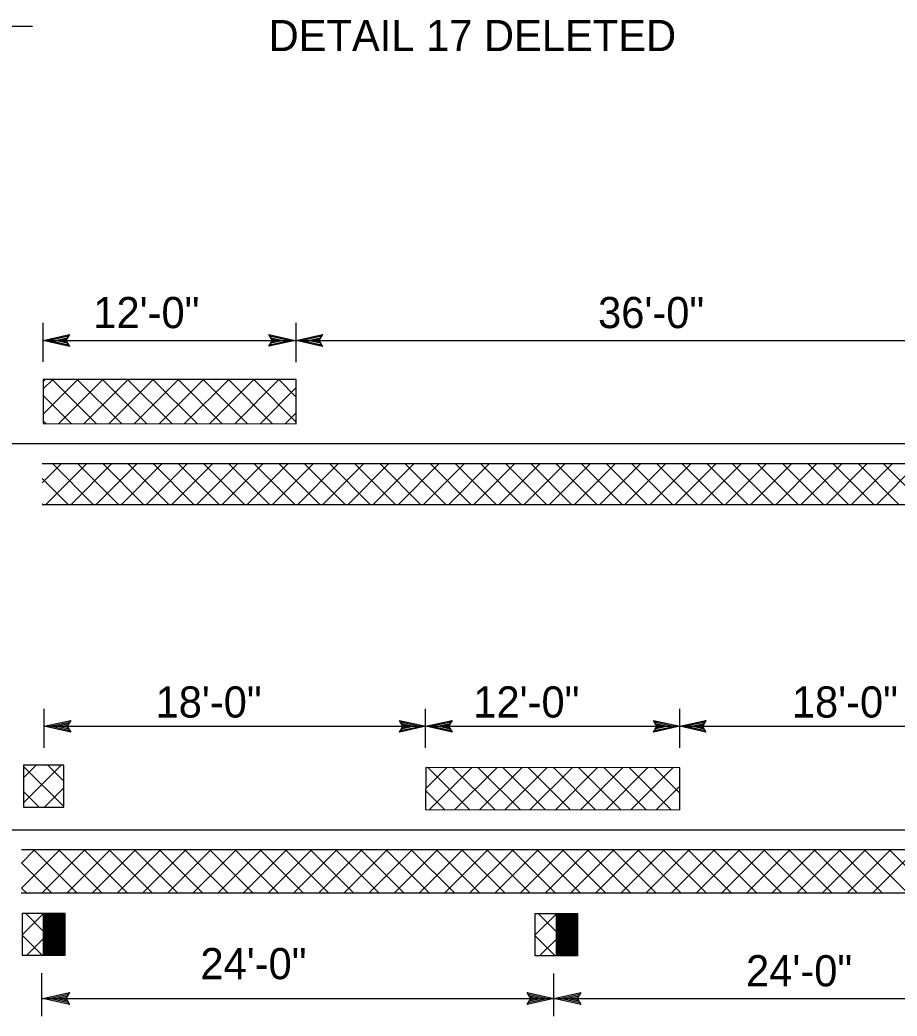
# Model space of a CAD drawing. Extents: x -893 to 867, y -474 to 712.
# Drawn here: x -295.4 to -98.3, y -256.5 to -32.8 of the extents above; entities that cross this region are included whole.
import ezdxf

# ---------------------------------------------------------------- set-up
doc = ezdxf.new("R2010")
doc.units = 0
for name, color, linetype in [('56 Stage 3 Anno', 7, 'Continuous'), ('57 Undefined', 7, 'Continuous'), ('60 Nongeo Data', 7, 'Continuous')]:
    doc.layers.add(name, color=color, linetype=linetype)

msp = doc.modelspace()

# ---------------------------------------------------------------- linework, layer by layer
at = {"layer": '56 Stage 3 Anno'}
for p, q in [((-290.19, -109.55), (-290.19, -100.82)), ((-233.3, -109.61), (-233.3, -100.82)), ((-290.19, -104.76), (-233.53, -104.76)), ((-233.3, -104.76), (-60.38, -104.76)), ((-289.96, -196.22), (-289.96, -187.48)), ((-204.23, -196.22), (-204.23, -187.48)), ((-147.14, -196.22), (-147.14, -187.48)), ((-289.96, -191.42), (-283.96, -190.09)), ((-283.96, -190.09), (-284.76, -191.42)), ((-283.96, -190.09), (-283.96, -190.09)), ((-289.96, -191.42), (-204.21, -191.42)), ((-283.96, -192.76), (-289.96, -191.42)), ((-289.96, -191.42), (-289.96, -191.42)), ((-284.17, -192.41), (-288.58, -191.42)), ((-288.56, -191.42), (-284.19, -190.45)), ((-287.19, -191.42), (-284.37, -190.8)), ((-284.41, -192.05), (-287.19, -191.42)), ((-285.81, -191.42), (-284.6, -191.16)), ((-284.58, -191.7), (-285.81, -191.42)), ((-284.76, -191.42), (-283.96, -192.76)), ((-204.21, -191.42), (-147.14, -191.42)), ((-147.14, -191.42), (-61.08, -191.42)), ((-283.96, -192.76), (-283.96, -192.76)), ((-290.44, -256.5), (-290.44, -246.85)), ((-175.4, -256.5), (-175.4, -246.93)), ((-290.44, -252.57), (-175.39, -252.57)), ((-290.22, -252.57), (-284.22, -251.23)), ((-284.22, -253.9), (-290.22, -252.57)), ((-290.22, -252.57), (-290.22, -252.57)), ((-284.43, -253.55), (-288.84, -252.57)), ((-288.83, -252.56), (-284.45, -251.59)), ((-287.46, -252.57), (-284.63, -251.94)), ((-284.67, -253.19), (-287.46, -252.57)), ((-286.07, -252.57), (-284.87, -252.3)), ((-284.85, -252.84), (-286.07, -252.57)), ((-284.22, -251.23), (-285.02, -252.57)), ((-285.02, -252.57), (-284.22, -253.9)), ((-284.22, -251.23), (-284.22, -251.23)), ((-180.59, -252.57), (-181.39, -251.22)), ((-181.39, -251.22), (-181.39, -251.22)), ((-181.39, -251.22), (-175.39, -252.57)), ((-175.39, -252.57), (-181.39, -253.9)), ((-181.39, -253.9), (-180.59, -252.57)), ((-181.17, -251.58), (-176.77, -252.56)), ((-176.78, -252.57), (-181.15, -253.54)), ((-178.15, -252.56), (-180.98, -253.19)), ((-180.94, -251.94), (-178.15, -252.56)), ((-180.76, -252.29), (-179.53, -252.56)), ((-179.53, -252.56), (-180.74, -252.83)), ((-175.4, -252.57), (-60.6, -252.57)), ((-175.39, -252.57), (-169.39, -251.23)), ((-169.39, -253.9), (-175.39, -252.57)), ((-175.39, -252.57), (-175.39, -252.57)), ((-175.39, -252.57), (-175.39, -252.57)), ((-169.6, -253.55), (-174.01, -252.57)), ((-174, -252.56), (-169.62, -251.59)), ((-172.63, -252.57), (-169.8, -251.94)), ((-169.84, -253.19), (-172.63, -252.57)), ((-171.24, -252.57), (-170.04, -252.3)), ((-170.01, -252.84), (-171.24, -252.57)), ((-169.39, -251.23), (-170.19, -252.57)), ((-170.19, -252.57), (-169.39, -253.9)), ((-169.39, -251.23), (-169.39, -251.23)), ((-284.22, -253.9), (-284.22, -253.9)), ((-181.39, -253.9), (-181.39, -253.9)), ((-169.39, -253.9), (-169.39, -253.9))]:
    msp.add_line(p, q, dxfattribs=at)
for points in [[(-284.28, -106.08), (-290.19, -104.76), (-284.28, -103.45), (-284.49, -103.8), (-288.82, -104.75), (-284.49, -105.73), (-284.7, -105.38), (-287.47, -104.76), (-284.7, -104.15), (-284.91, -104.49), (-286.11, -104.76), (-284.91, -105.03), (-285.07, -104.76), (-284.28, -103.45), (-285.07, -104.76)], [(-239.44, -103.44), (-233.53, -104.76), (-239.44, -106.07), (-239.23, -105.72), (-234.9, -104.76), (-239.23, -103.79), (-239.02, -104.14), (-236.25, -104.75), (-239.02, -105.37), (-238.81, -105.02), (-237.61, -104.75), (-238.81, -104.49), (-238.65, -104.76), (-239.44, -106.07), (-238.65, -104.76)], [(-227.4, -106.08), (-233.3, -104.76), (-227.4, -103.45), (-227.61, -103.8), (-231.93, -104.75), (-227.61, -105.73), (-227.81, -105.38), (-230.58, -104.76), (-227.82, -104.15), (-228.03, -104.49), (-229.22, -104.76), (-228.02, -105.03), (-228.19, -104.76), (-227.4, -103.45), (-228.19, -104.76)], [(-210.11, -190.1), (-204.21, -191.42), (-210.11, -192.73), (-209.9, -192.38), (-205.57, -191.43), (-209.9, -190.45), (-209.69, -190.8), (-206.92, -191.42), (-209.69, -192.03), (-209.48, -191.68), (-208.28, -191.42), (-209.49, -191.15), (-209.32, -191.42), (-210.11, -192.73), (-209.32, -191.42)], [(-198.3, -192.74), (-204.21, -191.42), (-198.3, -190.11), (-198.51, -190.46), (-202.84, -191.42), (-198.51, -192.39), (-198.72, -192.04), (-201.49, -191.42), (-198.72, -190.81), (-198.93, -191.16), (-200.13, -191.42), (-198.93, -191.69), (-199.09, -191.42), (-198.3, -190.11), (-199.09, -191.42)], [(-153.05, -190.1), (-147.14, -191.42), (-153.05, -192.73), (-152.84, -192.38), (-148.51, -191.43), (-152.84, -190.45), (-152.63, -190.8), (-149.86, -191.42), (-152.63, -192.03), (-152.42, -191.68), (-151.22, -191.42), (-152.42, -191.15), (-152.26, -191.42), (-153.05, -192.73), (-152.26, -191.42)], [(-141.24, -192.74), (-147.14, -191.42), (-141.24, -190.11), (-141.45, -190.46), (-145.77, -191.42), (-141.45, -192.39), (-141.65, -192.04), (-144.42, -191.42), (-141.66, -190.81), (-141.87, -191.16), (-143.06, -191.42), (-141.86, -191.69), (-142.02, -191.42), (-141.24, -190.11), (-142.02, -191.42)]]:
    msp.add_lwpolyline(points, close=True, dxfattribs=at)
at = {"layer": '60 Nongeo Data'}
for p, q in [((-387.93, -34.16), (-292.57, -34.16)), ((-330.43, -127.89), (49.56, -127.89)), ((-4.06, -132.46), (-290.36, -132.46)), ((-290.36, -141.57), (-4.06, -141.57)), ((-330.43, -214.67), (144.99, -214.67)), ((81.84, -219.17), (-295.04, -219.17)), ((-295.1, -228.83), (81.84, -228.83))]:
    msp.add_line(p, q, dxfattribs=at)
for points in [[(-290.18, -113.49), (-290.19, -123.4), (-233.3, -123.46), (-233.29, -113.55)], [(-294.55, -200.15), (-294.56, -209.57), (-285.54, -209.58), (-285.53, -200.16)], [(-204.22, -200.7), (-204.23, -210.11), (-147.14, -210.18), (-147.13, -200.76)]]:
    msp.add_lwpolyline(points, close=True, dxfattribs=at)
for points in [[(-290.18, -115.64), (-288.03, -113.49)], [(-290.18, -113.95), (-289.72, -113.49)], [(-290.18, -121.3), (-282.38, -113.5)], [(-278.25, -123.42), (-288.18, -113.49)], [(-286.63, -123.41), (-276.73, -113.5)], [(-272.59, -123.42), (-282.51, -113.5)], [(-280.98, -123.41), (-271.08, -113.51)], [(-266.92, -123.43), (-276.85, -113.5)], [(-275.33, -123.42), (-265.43, -113.51)], [(-261.26, -123.43), (-271.19, -113.51)], [(-269.68, -123.42), (-259.78, -113.52)], [(-255.6, -123.44), (-265.52, -113.51)], [(-264.03, -123.43), (-254.13, -113.53)], [(-249.93, -123.45), (-259.86, -113.52)], [(-258.38, -123.44), (-248.48, -113.53)], [(-244.27, -123.45), (-254.2, -113.53)], [(-252.73, -123.44), (-242.83, -113.54)], [(-238.61, -123.46), (-248.53, -113.53)], [(-247.08, -123.45), (-237.18, -113.55)], [(-233.3, -123.11), (-242.87, -113.54)], [(-233.3, -117.46), (-237.21, -113.55)], [(-241.43, -123.46), (-233.29, -115.32)], [(-283.91, -123.41), (-290.18, -117.14)], [(-289.58, -123.4), (-290.19, -122.79)], [(-235.78, -123.46), (-233.3, -120.98)], [(-290.36, -136.72), (-286.09, -132.46)], [(-289.55, -141.57), (-280.44, -132.46)], [(-278.91, -141.57), (-288.02, -132.46)], [(-283.89, -141.57), (-274.78, -132.46)], [(-273.25, -141.57), (-282.36, -132.46)], [(-278.24, -141.57), (-269.12, -132.46)], [(-267.59, -141.57), (-276.71, -132.46)], [(-272.58, -141.57), (-263.47, -132.46)], [(-261.93, -141.57), (-271.05, -132.46)], [(-266.92, -141.57), (-257.81, -132.46)], [(-256.28, -141.57), (-265.39, -132.46)], [(-261.27, -141.57), (-252.15, -132.46)], [(-250.62, -141.57), (-259.74, -132.46)], [(-255.61, -141.57), (-246.5, -132.46)], [(-244.96, -141.57), (-254.08, -132.46)], [(-249.95, -141.57), (-240.84, -132.46)], [(-239.31, -141.57), (-248.42, -132.46)], [(-244.3, -141.57), (-235.18, -132.46)], [(-233.65, -141.57), (-242.76, -132.46)], [(-238.64, -141.57), (-229.53, -132.46)], [(-227.99, -141.57), (-237.11, -132.46)], [(-232.98, -141.57), (-223.87, -132.46)], [(-222.34, -141.57), (-231.45, -132.46)], [(-227.33, -141.57), (-218.21, -132.46)], [(-216.68, -141.57), (-225.79, -132.46)], [(-221.67, -141.57), (-212.55, -132.46)], [(-211.02, -141.57), (-220.14, -132.46)], [(-216.01, -141.57), (-206.9, -132.46)], [(-205.37, -141.57), (-214.48, -132.46)], [(-210.35, -141.57), (-201.24, -132.46)], [(-199.71, -141.57), (-208.82, -132.46)], [(-204.7, -141.57), (-195.58, -132.46)], [(-194.05, -141.57), (-203.17, -132.46)], [(-199.04, -141.57), (-189.93, -132.46)], [(-188.4, -141.57), (-197.51, -132.46)], [(-193.38, -141.57), (-184.27, -132.46)], [(-182.74, -141.57), (-191.85, -132.46)], [(-187.73, -141.57), (-178.61, -132.46)], [(-177.08, -141.57), (-186.2, -132.46)], [(-182.07, -141.57), (-172.96, -132.46)], [(-171.43, -141.57), (-180.54, -132.46)], [(-176.41, -141.57), (-167.3, -132.46)], [(-165.77, -141.57), (-174.88, -132.46)], [(-170.76, -141.57), (-161.64, -132.46)], [(-160.11, -141.57), (-169.23, -132.46)], [(-165.1, -141.57), (-155.99, -132.46)], [(-154.46, -141.57), (-163.57, -132.46)], [(-159.44, -141.57), (-150.33, -132.46)], [(-148.8, -141.57), (-157.91, -132.46)], [(-153.79, -141.57), (-144.67, -132.46)], [(-143.14, -141.57), (-152.26, -132.46)], [(-148.13, -141.57), (-139.02, -132.46)], [(-137.48, -141.57), (-146.6, -132.46)], [(-142.47, -141.57), (-133.36, -132.46)], [(-131.83, -141.57), (-140.94, -132.46)], [(-136.82, -141.57), (-127.7, -132.46)], [(-126.17, -141.57), (-135.29, -132.46)], [(-131.16, -141.57), (-122.05, -132.46)], [(-120.51, -141.57), (-129.63, -132.46)], [(-125.5, -141.57), (-116.39, -132.46)], [(-114.86, -141.57), (-123.97, -132.46)], [(-119.85, -141.57), (-110.73, -132.46)], [(-109.2, -141.57), (-118.31, -132.46)], [(-114.19, -141.57), (-105.07, -132.46)], [(-103.54, -141.57), (-112.66, -132.46)], [(-108.53, -141.57), (-99.42, -132.46)], [(-97.89, -141.57), (-107, -132.46)], [(-102.88, -141.57), (-93.76, -132.46)], [(-92.23, -141.57), (-101.34, -132.46)], [(-284.56, -141.57), (-290.36, -135.77)], [(-290.22, -141.57), (-290.36, -141.43)], [(-294.56, -208.62), (-286.1, -200.16)], [(-294.55, -202.96), (-291.75, -200.16)], [(-285.54, -209.41), (-294.55, -200.41)], [(-285.54, -203.76), (-289.14, -200.16)], [(-204.22, -205.35), (-199.57, -200.71)], [(-194.34, -210.13), (-203.77, -200.7)], [(-203.33, -210.12), (-193.92, -200.71)], [(-188.68, -210.13), (-198.1, -200.71)], [(-197.68, -210.12), (-188.27, -200.72)], [(-183.02, -210.14), (-192.44, -200.71)], [(-192.03, -210.13), (-182.62, -200.72)], [(-177.35, -210.14), (-186.78, -200.72)], [(-186.37, -210.13), (-176.97, -200.73)], [(-171.69, -210.15), (-181.12, -200.73)], [(-180.72, -210.14), (-171.32, -200.74)], [(-166.03, -210.16), (-175.45, -200.73)], [(-175.07, -210.15), (-165.67, -200.74)], [(-160.37, -210.16), (-169.79, -200.74)], [(-169.42, -210.15), (-160.02, -200.75)], [(-154.7, -210.17), (-164.13, -200.74)], [(-163.77, -210.16), (-154.37, -200.76)], [(-149.04, -210.17), (-158.46, -200.75)], [(-158.12, -210.16), (-148.72, -200.76)], [(-147.14, -206.42), (-152.8, -200.76)], [(-147.13, -200.77), (-147.14, -200.76)], [(-289.85, -209.57), (-285.54, -205.26)], [(-152.47, -210.17), (-147.14, -204.84)], [(-291.04, -209.57), (-294.55, -206.06)], [(-200.01, -210.12), (-204.22, -205.9)], [(-295.04, -227.79), (-286.43, -219.17)], [(-295.04, -222.13), (-292.08, -219.17)], [(-282.63, -228.83), (-292.3, -219.17)], [(-290.43, -228.83), (-280.77, -219.17)], [(-276.98, -228.83), (-286.64, -219.17)], [(-284.78, -228.83), (-275.11, -219.17)], [(-271.32, -228.83), (-280.99, -219.17)], [(-279.12, -228.83), (-269.45, -219.17)], [(-265.66, -228.83), (-275.33, -219.17)], [(-273.46, -228.83), (-263.8, -219.17)], [(-260.01, -228.83), (-269.67, -219.17)], [(-267.81, -228.83), (-258.14, -219.17)], [(-254.35, -228.83), (-264.02, -219.17)], [(-262.15, -228.83), (-252.48, -219.17)], [(-248.69, -228.83), (-258.36, -219.17)], [(-256.49, -228.83), (-246.83, -219.17)], [(-243.04, -228.83), (-252.7, -219.17)], [(-250.84, -228.83), (-241.17, -219.17)], [(-237.38, -228.83), (-247.04, -219.17)], [(-245.18, -228.83), (-235.51, -219.17)], [(-231.72, -228.83), (-241.39, -219.17)], [(-239.52, -228.83), (-229.86, -219.17)], [(-226.07, -228.83), (-235.73, -219.17)], [(-233.86, -228.83), (-224.2, -219.17)], [(-220.41, -228.83), (-230.07, -219.17)], [(-228.21, -228.83), (-218.54, -219.17)], [(-214.75, -228.83), (-224.42, -219.17)], [(-222.55, -228.83), (-212.89, -219.17)], [(-209.1, -228.83), (-218.76, -219.17)], [(-216.89, -228.83), (-207.23, -219.17)], [(-203.44, -228.83), (-213.1, -219.17)], [(-211.24, -228.83), (-201.57, -219.17)], [(-197.78, -228.83), (-207.45, -219.17)], [(-205.58, -228.83), (-195.92, -219.17)], [(-192.13, -228.83), (-201.79, -219.17)], [(-199.92, -228.83), (-190.26, -219.17)], [(-186.47, -228.83), (-196.13, -219.17)], [(-194.27, -228.83), (-184.6, -219.17)], [(-180.81, -228.83), (-190.48, -219.17)], [(-188.61, -228.83), (-178.95, -219.17)], [(-175.15, -228.83), (-184.82, -219.17)], [(-182.95, -228.83), (-173.29, -219.17)], [(-169.5, -228.83), (-179.16, -219.17)], [(-177.3, -228.83), (-167.63, -219.17)], [(-163.84, -228.83), (-173.51, -219.17)], [(-171.64, -228.83), (-161.98, -219.17)], [(-158.18, -228.83), (-167.85, -219.17)], [(-165.98, -228.83), (-156.32, -219.17)], [(-152.53, -228.83), (-162.19, -219.17)], [(-160.33, -228.83), (-150.66, -219.17)], [(-146.87, -228.83), (-156.54, -219.17)], [(-154.67, -228.83), (-145, -219.17)], [(-141.21, -228.83), (-150.88, -219.17)], [(-149.01, -228.83), (-139.35, -219.17)], [(-135.56, -228.83), (-145.22, -219.17)], [(-143.36, -228.83), (-133.69, -219.17)], [(-129.9, -228.83), (-139.56, -219.17)], [(-137.7, -228.83), (-128.03, -219.17)], [(-124.24, -228.83), (-133.91, -219.17)], [(-132.04, -228.83), (-122.38, -219.17)], [(-118.59, -228.83), (-128.25, -219.17)], [(-126.39, -228.83), (-116.72, -219.17)], [(-112.93, -228.83), (-122.59, -219.17)], [(-120.73, -228.83), (-111.06, -219.17)], [(-107.27, -228.83), (-116.94, -219.17)], [(-115.07, -228.83), (-105.41, -219.17)], [(-101.62, -228.83), (-111.28, -219.17)], [(-109.41, -228.83), (-99.75, -219.17)], [(-95.96, -228.83), (-105.62, -219.17)], [(-103.76, -228.83), (-94.09, -219.17)], [(-90.3, -228.83), (-99.97, -219.17)], [(-288.29, -228.83), (-295.04, -222.08)], [(-293.95, -228.83), (-295.04, -227.74)], [(-294.83, -233.42), (-290.08, -233.42), (-290.08, -242.92), (-294.83, -242.92), (-294.83, -233.42)], [(-294.83, -233.42), (-290.08, -233.42), (-290.08, -242.92), (-294.83, -242.92), (-294.83, -233.42)], [(-294.83, -238.2), (-290.08, -233.45)], [(-290.08, -237.5), (-294.17, -233.42)], [(-290.08, -233.42), (-285.33, -233.42), (-285.33, -242.92), (-290.08, -242.92), (-290.08, -233.42)], [(-290.08, -233.42), (-285.33, -233.42), (-285.33, -242.92), (-290.08, -242.92), (-290.08, -233.42)], [(-289.84, -242.92), (-289.84, -233.42)], [(-289.59, -242.92), (-289.59, -233.42)], [(-289.34, -242.92), (-289.34, -233.42)], [(-289.09, -242.92), (-289.09, -233.42)], [(-288.84, -242.92), (-288.84, -233.42)], [(-288.59, -242.92), (-288.59, -233.42)], [(-288.34, -242.92), (-288.34, -233.42)], [(-288.09, -242.92), (-288.09, -233.42)], [(-287.84, -242.92), (-287.84, -233.42)], [(-287.59, -242.92), (-287.59, -233.42)], [(-287.34, -242.92), (-287.34, -233.42)], [(-287.09, -242.92), (-287.09, -233.42)], [(-286.84, -242.92), (-286.84, -233.42)], [(-286.59, -242.92), (-286.59, -233.42)], [(-286.34, -242.92), (-286.34, -233.42)], [(-286.09, -242.92), (-286.09, -233.42)], [(-285.84, -242.92), (-285.84, -233.42)], [(-285.59, -242.92), (-285.59, -233.42)], [(-285.34, -242.92), (-285.34, -233.42)], [(-179.61, -233.49), (-174.86, -233.49), (-174.86, -242.99), (-179.61, -242.99), (-179.61, -233.49)], [(-179.61, -233.49), (-174.86, -233.49), (-174.86, -242.99), (-179.61, -242.99), (-179.61, -233.49)], [(-179.61, -238.28), (-174.86, -233.53)], [(-174.86, -237.58), (-178.95, -233.49)], [(-174.86, -233.49), (-170.11, -233.49), (-170.11, -242.99), (-174.86, -242.99), (-174.86, -233.49)], [(-174.86, -233.49), (-170.11, -233.49), (-170.11, -242.99), (-174.86, -242.99), (-174.86, -233.49)], [(-174.63, -242.99), (-174.63, -233.49)], [(-174.38, -242.99), (-174.38, -233.49)], [(-174.13, -242.99), (-174.13, -233.49)], [(-173.88, -242.99), (-173.88, -233.49)], [(-173.63, -242.99), (-173.63, -233.49)], [(-173.38, -242.99), (-173.38, -233.49)], [(-173.13, -242.99), (-173.13, -233.49)], [(-172.88, -242.99), (-172.88, -233.49)], [(-172.63, -242.99), (-172.63, -233.49)], [(-172.38, -242.99), (-172.38, -233.49)], [(-172.13, -242.99), (-172.13, -233.49)], [(-171.88, -242.99), (-171.88, -233.49)], [(-171.63, -242.99), (-171.63, -233.49)], [(-171.38, -242.99), (-171.38, -233.49)], [(-171.13, -242.99), (-171.13, -233.49)], [(-170.88, -242.99), (-170.88, -233.49)], [(-170.63, -242.99), (-170.63, -233.49)], [(-170.38, -242.99), (-170.38, -233.49)], [(-170.13, -242.99), (-170.13, -233.49)], [(-290.32, -242.92), (-294.83, -238.41)], [(-293.89, -242.92), (-290.08, -239.11)], [(-175.1, -242.99), (-179.61, -238.48)], [(-178.67, -242.99), (-174.86, -239.19)]]:
    msp.add_lwpolyline(points, dxfattribs=at)

# ---------------------------------------------------------------- texts
at = {"layer": '57 Undefined'}
for s, p in [('DETAIL 17 DELETED ', (-239.51, -39.76)), ('12\'-0"', (-278.9, -101.98)), ('36\'-0"', (-165.49, -101.98)), ('18\'-0"', (-264.92, -189.45)), ('12\'-0"', (-193.52, -189.45)), ('18\'-0"', (-121.95, -189.45)), ('24\'-0"', (-254.84, -248.22)), ('24\'-0"', (-132.24, -249.82))]:
    msp.add_text(s, height=7, dxfattribs=at).set_placement(p)

doc.saveas('drawing.dxf')
